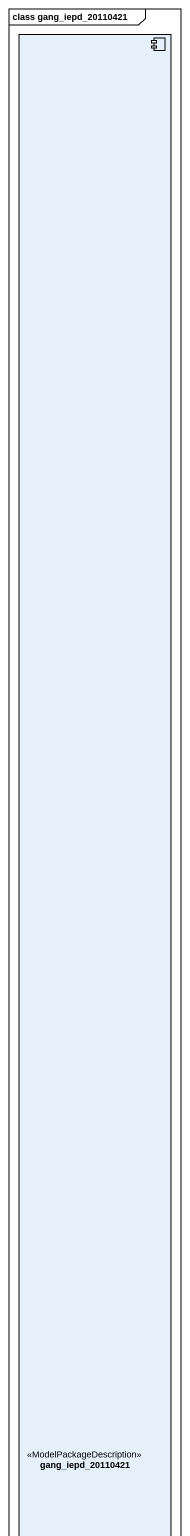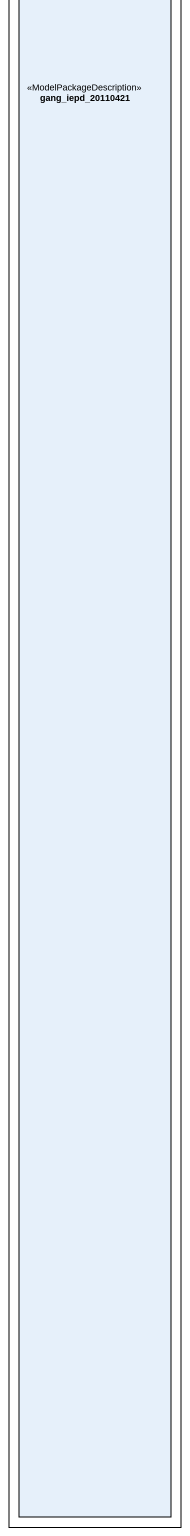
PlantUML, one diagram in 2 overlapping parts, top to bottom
@startuml
mainframe class gang_iepd_20110421
component gang_iepd_20110421 <<ModelPackageDescription>>
@enduml
